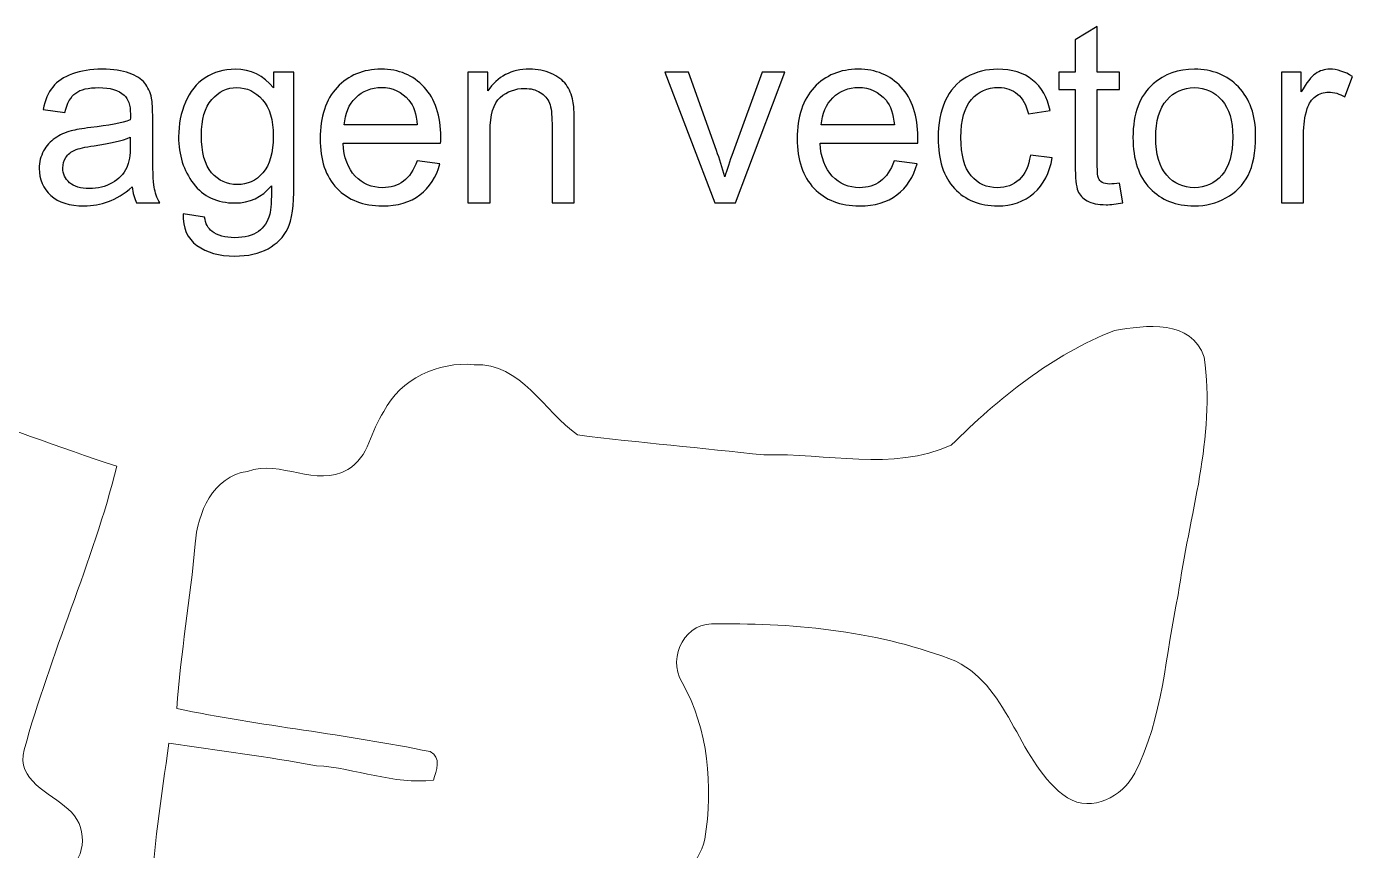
# Model space of a CAD drawing. Header units: millimetres. Extents: x -243 to 44, y -204 to 239.
# Drawn here: x -188.3 to -88.4, y 176.8 to 238.9 of the extents above; entities that cross this region are included whole.
import ezdxf

# ---------------------------------------------------------------- set-up
doc = ezdxf.new("R2010")
doc.units = ezdxf.units.MM
doc.header["$MEASUREMENT"] = 0
doc.layers.add('Capa 1', color=7, linetype='Continuous')

msp = doc.modelspace()

# ---------------------------------------------------------------- linework, layer by layer
at = {"layer": 'Capa 1', "color": 250}
for points, knots in [([(-105.9773, 227.0825), (-105.9773, 227.0825), (-105.7364, 225.6054), (-105.7364, 225.6054), (-105.7364, 225.6054), (-106.2055, 225.5072), (-106.6271, 225.4564), (-106.9979, 225.4564), (-106.9979, 225.4564), (-107.6065, 225.4564), (-108.0756, 225.5515), (-108.4116, 225.7449), (-108.4116, 225.7449), (-108.7444, 225.9351), (-108.9789, 226.1886), (-109.1152, 226.5024), (-109.1152, 226.5024), (-109.2515, 226.813), (-109.3212, 227.4723), (-109.3212, 228.4739), (-109.3212, 228.4739), (-109.3212, 228.4739), (-109.3212, 234.1476), (-109.3212, 234.1476), (-109.3212, 234.1476), (-109.3212, 234.1476), (-110.5479, 234.1476), (-110.5479, 234.1476), (-110.5479, 234.1476), (-110.5479, 234.1476), (-110.5479, 235.4471), (-110.5479, 235.4471), (-110.5479, 235.4471), (-110.5479, 235.4471), (-109.3212, 235.4471), (-109.3212, 235.4471), (-109.3212, 235.4471), (-109.3212, 235.4471), (-109.3212, 237.8909), (-109.3212, 237.8909), (-109.3212, 237.8909), (-109.3212, 237.8909), (-107.6572, 238.8925), (-107.6572, 238.8925), (-107.6572, 238.8925), (-107.6572, 238.8925), (-107.6572, 235.4471), (-107.6572, 235.4471), (-107.6572, 235.4471), (-107.6572, 235.4471), (-105.9773, 235.4471), (-105.9773, 235.4471), (-105.9773, 235.4471), (-105.9773, 235.4471), (-105.9773, 234.1476), (-105.9773, 234.1476), (-105.9773, 234.1476), (-105.9773, 234.1476), (-107.6572, 234.1476), (-107.6572, 234.1476), (-107.6572, 234.1476), (-107.6572, 234.1476), (-107.6572, 228.382), (-107.6572, 228.382), (-107.6572, 228.382), (-107.6572, 227.9034), (-107.6287, 227.5991), (-107.5716, 227.4628), (-107.5716, 227.4628), (-107.5114, 227.3265), (-107.4163, 227.2188), (-107.2832, 227.1364), (-107.2832, 227.1364), (-107.15, 227.0571), (-106.9599, 227.0159), (-106.7126, 227.0159), (-106.7126, 227.0159), (-106.5256, 227.0159), (-106.2816, 227.0381), (-105.9773, 227.0825)], [0, 0, 0, 0, 0.05, 0.05, 0.05, 0.05, 0.1, 0.1, 0.1, 0.1, 0.15, 0.15, 0.15, 0.15, 0.2, 0.2, 0.2, 0.2, 0.25, 0.25, 0.25, 0.25, 0.3, 0.3, 0.3, 0.3, 0.35, 0.35, 0.35, 0.35, 0.4, 0.4, 0.4, 0.4, 0.45, 0.45, 0.45, 0.45, 0.5, 0.5, 0.5, 0.5, 0.55, 0.55, 0.55, 0.55, 0.6, 0.6, 0.6, 0.6, 0.65, 0.65, 0.65, 0.65, 0.7, 0.7, 0.7, 0.7, 0.75, 0.75, 0.75, 0.75, 0.8, 0.8, 0.8, 0.8, 0.85, 0.85, 0.85, 0.85, 0.9, 0.9, 0.9, 0.9, 0.95, 0.95, 0.95, 0.95, 1, 1, 1, 1]), ([(-180.3783, 226.8035), (-180.9995, 226.2774), (-181.5954, 225.9065), (-182.1659, 225.6878), (-182.1659, 225.6878), (-182.7396, 225.4723), (-183.3546, 225.3645), (-184.0107, 225.3645), (-184.0107, 225.3645), (-185.0947, 225.3645), (-185.9251, 225.6276), (-186.5083, 226.1569), (-186.5083, 226.1569), (-187.0884, 226.6863), (-187.38, 227.3646), (-187.38, 228.1855), (-187.38, 228.1855), (-187.38, 228.6705), (-187.2722, 229.111), (-187.0503, 229.5104), (-187.0503, 229.5104), (-186.8316, 229.9098), (-186.5432, 230.2299), (-186.1882, 230.4708), (-186.1882, 230.4708), (-185.83, 230.7117), (-185.4307, 230.8955), (-184.9837, 231.0192), (-184.9837, 231.0192), (-184.6573, 231.1047), (-184.1628, 231.1903), (-183.5004, 231.2696), (-183.5004, 231.2696), (-182.1501, 231.4312), (-181.1548, 231.6214), (-180.5177, 231.8464), (-180.5177, 231.8464), (-180.5114, 232.0746), (-180.5082, 232.2204), (-180.5082, 232.2807), (-180.5082, 232.2807), (-180.5082, 232.9621), (-180.6667, 233.4439), (-180.9837, 233.7197), (-180.9837, 233.7197), (-181.4084, 234.1), (-182.0455, 234.287), (-182.8854, 234.287), (-182.8854, 234.287), (-183.6715, 234.287), (-184.2516, 234.1507), (-184.6287, 233.875), (-184.6287, 233.875), (-185.0028, 233.5992), (-185.2785, 233.1111), (-185.4592, 232.4106), (-185.4592, 232.4106), (-185.4592, 232.4106), (-187.0916, 232.6357), (-187.0916, 232.6357), (-187.0916, 232.6357), (-186.9426, 233.333), (-186.6985, 233.9003), (-186.3594, 234.3282), (-186.3594, 234.3282), (-186.0202, 234.7593), (-185.5258, 235.0921), (-184.8823, 235.3235), (-184.8823, 235.3235), (-184.2389, 235.5549), (-183.494, 235.6722), (-182.6446, 235.6722), (-182.6446, 235.6722), (-181.8014, 235.6722), (-181.12, 235.5707), (-180.5938, 235.3742), (-180.5938, 235.3742), (-180.0676, 235.1745), (-179.681, 234.9273), (-179.4305, 234.6262), (-179.4305, 234.6262), (-179.1833, 234.3251), (-179.0122, 233.9479), (-178.9107, 233.4883), (-178.9107, 233.4883), (-178.8568, 233.203), (-178.8283, 232.6895), (-178.8283, 231.9479), (-178.8283, 231.9479), (-178.8283, 231.9479), (-178.8283, 229.7196), (-178.8283, 229.7196), (-178.8283, 229.7196), (-178.8283, 228.1633), (-178.7935, 227.1807), (-178.7206, 226.7718), (-178.7206, 226.7718), (-178.6508, 226.3598), (-178.5082, 225.9636), (-178.299, 225.5864), (-178.299, 225.5864), (-178.299, 225.5864), (-180.0455, 225.5864), (-180.0455, 225.5864), (-180.0455, 225.5864), (-180.2166, 225.9319), (-180.3307, 226.3376), (-180.3783, 226.8035)], [0, 0, 0, 0, 0.037037, 0.037037, 0.037037, 0.037037, 0.0740741, 0.0740741, 0.0740741, 0.0740741, 0.1111111, 0.1111111, 0.1111111, 0.1111111, 0.1481481, 0.1481481, 0.1481481, 0.1481481, 0.1851852, 0.1851852, 0.1851852, 0.1851852, 0.2222222, 0.2222222, 0.2222222, 0.2222222, 0.2592593, 0.2592593, 0.2592593, 0.2592593, 0.2962963, 0.2962963, 0.2962963, 0.2962963, 0.3333333, 0.3333333, 0.3333333, 0.3333333, 0.3703704, 0.3703704, 0.3703704, 0.3703704, 0.4074074, 0.4074074, 0.4074074, 0.4074074, 0.4444444, 0.4444444, 0.4444444, 0.4444444, 0.4814815, 0.4814815, 0.4814815, 0.4814815, 0.5185185, 0.5185185, 0.5185185, 0.5185185, 0.5555556, 0.5555556, 0.5555556, 0.5555556, 0.5925926, 0.5925926, 0.5925926, 0.5925926, 0.6296296, 0.6296296, 0.6296296, 0.6296296, 0.6666667, 0.6666667, 0.6666667, 0.6666667, 0.7037037, 0.7037037, 0.7037037, 0.7037037, 0.7407407, 0.7407407, 0.7407407, 0.7407407, 0.7777778, 0.7777778, 0.7777778, 0.7777778, 0.8148148, 0.8148148, 0.8148148, 0.8148148, 0.8518519, 0.8518519, 0.8518519, 0.8518519, 0.8888889, 0.8888889, 0.8888889, 0.8888889, 0.9259259, 0.9259259, 0.9259259, 0.9259259, 0.962963, 0.962963, 0.962963, 0.962963, 1, 1, 1, 1]), ([(-176.543, 224.7686), (-176.543, 224.7686), (-174.917, 224.5277), (-174.917, 224.5277), (-174.917, 224.5277), (-174.8504, 224.0269), (-174.6602, 223.6624), (-174.3528, 223.431), (-174.3528, 223.431), (-173.9375, 223.1236), (-173.3702, 222.9683), (-172.6538, 222.9683), (-172.6538, 222.9683), (-171.8773, 222.9683), (-171.2814, 223.1236), (-170.8598, 223.431), (-170.8598, 223.431), (-170.4383, 223.7417), (-170.1562, 224.1759), (-170.0072, 224.7306), (-170.0072, 224.7306), (-169.9184, 225.0729), (-169.8804, 225.7861), (-169.8867, 226.8764), (-169.8867, 226.8764), (-170.6158, 226.0175), (-171.5255, 225.5864), (-172.6158, 225.5864), (-172.6158, 225.5864), (-173.9724, 225.5864), (-175.0216, 226.0745), (-175.7632, 227.0539), (-175.7632, 227.0539), (-176.5049, 228.0302), (-176.879, 229.2061), (-176.879, 230.5722), (-176.879, 230.5722), (-176.879, 231.5136), (-176.7078, 232.3821), (-176.3686, 233.1777), (-176.3686, 233.1777), (-176.0263, 233.9732), (-175.5319, 234.5882), (-174.8853, 235.0224), (-174.8853, 235.0224), (-174.2387, 235.4535), (-173.4779, 235.6722), (-172.6063, 235.6722), (-172.6063, 235.6722), (-171.443, 235.6722), (-170.4826, 235.1999), (-169.7283, 234.2585), (-169.7283, 234.2585), (-169.7283, 234.2585), (-169.7283, 235.4471), (-169.7283, 235.4471), (-169.7283, 235.4471), (-169.7283, 235.4471), (-168.1847, 235.4471), (-168.1847, 235.4471), (-168.1847, 235.4471), (-168.1847, 235.4471), (-168.1847, 226.924), (-168.1847, 226.924), (-168.1847, 226.924), (-168.1847, 225.3899), (-168.3431, 224.2995), (-168.6538, 223.6593), (-168.6538, 223.6593), (-168.9676, 223.019), (-169.462, 222.5119), (-170.1403, 222.141), (-170.1403, 222.141), (-170.8186, 221.7702), (-171.6522, 221.5832), (-172.6443, 221.5832), (-172.6443, 221.5832), (-173.8203, 221.5832), (-174.7712, 221.8494), (-175.4938, 222.3787), (-175.4938, 222.3787), (-176.2197, 222.9081), (-176.5683, 223.7036), (-176.543, 224.7686)], [0, 0, 0, 0, 0.047619, 0.047619, 0.047619, 0.047619, 0.0952381, 0.0952381, 0.0952381, 0.0952381, 0.1428571, 0.1428571, 0.1428571, 0.1428571, 0.1904762, 0.1904762, 0.1904762, 0.1904762, 0.2380952, 0.2380952, 0.2380952, 0.2380952, 0.2857143, 0.2857143, 0.2857143, 0.2857143, 0.3333333, 0.3333333, 0.3333333, 0.3333333, 0.3809524, 0.3809524, 0.3809524, 0.3809524, 0.4285714, 0.4285714, 0.4285714, 0.4285714, 0.4761905, 0.4761905, 0.4761905, 0.4761905, 0.5238095, 0.5238095, 0.5238095, 0.5238095, 0.5714286, 0.5714286, 0.5714286, 0.5714286, 0.6190476, 0.6190476, 0.6190476, 0.6190476, 0.6666667, 0.6666667, 0.6666667, 0.6666667, 0.7142857, 0.7142857, 0.7142857, 0.7142857, 0.7619048, 0.7619048, 0.7619048, 0.7619048, 0.8095238, 0.8095238, 0.8095238, 0.8095238, 0.8571429, 0.8571429, 0.8571429, 0.8571429, 0.9047619, 0.9047619, 0.9047619, 0.9047619, 0.952381, 0.952381, 0.952381, 0.952381, 1, 1, 1, 1]), ([(-158.9103, 228.7624), (-158.9103, 228.7624), (-157.1828, 228.55), (-157.1828, 228.55), (-157.1828, 228.55), (-157.4554, 227.5389), (-157.9594, 226.756), (-158.6947, 226.1981), (-158.6947, 226.1981), (-159.4333, 225.6435), (-160.3746, 225.3645), (-161.5189, 225.3645), (-161.5189, 225.3645), (-162.9611, 225.3645), (-164.1053, 225.8083), (-164.9484, 226.6958), (-164.9484, 226.6958), (-165.7947, 227.5833), (-166.2163, 228.8289), (-166.2163, 230.4328), (-166.2163, 230.4328), (-166.2163, 232.0937), (-165.7884, 233.3805), (-164.9357, 234.2966), (-164.9357, 234.2966), (-164.0799, 235.2126), (-162.9737, 235.6722), (-161.6108, 235.6722), (-161.6108, 235.6722), (-160.2922, 235.6722), (-159.2146, 235.2221), (-158.3809, 234.3251), (-158.3809, 234.3251), (-157.5442, 233.4281), (-157.1258, 232.1634), (-157.1258, 230.5374), (-157.1258, 230.5374), (-157.1258, 230.4359), (-157.1289, 230.287), (-157.1353, 230.0904), (-157.1353, 230.0904), (-157.1353, 230.0904), (-164.4888, 230.0904), (-164.4888, 230.0904), (-164.4888, 230.0904), (-164.4286, 229.0064), (-164.1212, 228.176), (-163.5696, 227.6023), (-163.5696, 227.6023), (-163.0181, 227.0254), (-162.3335, 226.737), (-161.5094, 226.737), (-161.5094, 226.737), (-160.8976, 226.737), (-160.3746, 226.8986), (-159.9404, 227.2219), (-159.9404, 227.2219), (-159.5062, 227.5421), (-159.1638, 228.0555), (-158.9103, 228.7624)], [0, 0, 0, 0, 0.0666667, 0.0666667, 0.0666667, 0.0666667, 0.1333333, 0.1333333, 0.1333333, 0.1333333, 0.2, 0.2, 0.2, 0.2, 0.2666667, 0.2666667, 0.2666667, 0.2666667, 0.3333333, 0.3333333, 0.3333333, 0.3333333, 0.4, 0.4, 0.4, 0.4, 0.4666667, 0.4666667, 0.4666667, 0.4666667, 0.5333333, 0.5333333, 0.5333333, 0.5333333, 0.6, 0.6, 0.6, 0.6, 0.6666667, 0.6666667, 0.6666667, 0.6666667, 0.7333333, 0.7333333, 0.7333333, 0.7333333, 0.8, 0.8, 0.8, 0.8, 0.8666667, 0.8666667, 0.8666667, 0.8666667, 0.9333333, 0.9333333, 0.9333333, 0.9333333, 1, 1, 1, 1]), ([(-155.0813, 225.5864), (-155.0813, 225.5864), (-155.0813, 235.4471), (-155.0813, 235.4471), (-155.0813, 235.4471), (-155.0813, 235.4471), (-153.5789, 235.4471), (-153.5789, 235.4471), (-153.5789, 235.4471), (-153.5789, 235.4471), (-153.5789, 234.0462), (-153.5789, 234.0462), (-153.5789, 234.0462), (-152.8531, 235.1302), (-151.8071, 235.6722), (-150.441, 235.6722), (-150.441, 235.6722), (-149.8451, 235.6722), (-149.2999, 235.5644), (-148.8023, 235.352), (-148.8023, 235.352), (-148.3015, 235.1365), (-147.9306, 234.8576), (-147.6834, 234.5089), (-147.6834, 234.5089), (-147.433, 234.1634), (-147.2618, 233.7514), (-147.1604, 233.2759), (-147.1604, 233.2759), (-147.1002, 232.9653), (-147.0685, 232.4233), (-147.0685, 231.6499), (-147.0685, 231.6499), (-147.0685, 231.6499), (-147.0685, 225.5864), (-147.0685, 225.5864), (-147.0685, 225.5864), (-147.0685, 225.5864), (-148.7421, 225.5864), (-148.7421, 225.5864), (-148.7421, 225.5864), (-148.7421, 225.5864), (-148.7421, 231.5865), (-148.7421, 231.5865), (-148.7421, 231.5865), (-148.7421, 232.2648), (-148.8055, 232.7751), (-148.9354, 233.1143), (-148.9354, 233.1143), (-149.0654, 233.4503), (-149.2967, 233.7197), (-149.6264, 233.9194), (-149.6264, 233.9194), (-149.9592, 234.1222), (-150.3459, 234.2237), (-150.7928, 234.2237), (-150.7928, 234.2237), (-151.506, 234.2237), (-152.1177, 233.9954), (-152.6375, 233.5453), (-152.6375, 233.5453), (-153.1542, 233.0921), (-153.4109, 232.2363), (-153.4109, 230.9716), (-153.4109, 230.9716), (-153.4109, 230.9716), (-153.4109, 225.5864), (-153.4109, 225.5864), (-153.4109, 225.5864), (-153.4109, 225.5864), (-155.0813, 225.5864), (-155.0813, 225.5864)], [0, 0, 0, 0, 0.0555556, 0.0555556, 0.0555556, 0.0555556, 0.1111111, 0.1111111, 0.1111111, 0.1111111, 0.1666667, 0.1666667, 0.1666667, 0.1666667, 0.2222222, 0.2222222, 0.2222222, 0.2222222, 0.2777778, 0.2777778, 0.2777778, 0.2777778, 0.3333333, 0.3333333, 0.3333333, 0.3333333, 0.3888889, 0.3888889, 0.3888889, 0.3888889, 0.4444444, 0.4444444, 0.4444444, 0.4444444, 0.5, 0.5, 0.5, 0.5, 0.5555556, 0.5555556, 0.5555556, 0.5555556, 0.6111111, 0.6111111, 0.6111111, 0.6111111, 0.6666667, 0.6666667, 0.6666667, 0.6666667, 0.7222222, 0.7222222, 0.7222222, 0.7222222, 0.7777778, 0.7777778, 0.7777778, 0.7777778, 0.8333333, 0.8333333, 0.8333333, 0.8333333, 0.8888889, 0.8888889, 0.8888889, 0.8888889, 0.9444444, 0.9444444, 0.9444444, 0.9444444, 1, 1, 1, 1]), ([(-136.4819, 225.5864), (-136.4819, 225.5864), (-140.2347, 235.4471), (-140.2347, 235.4471), (-140.2347, 235.4471), (-140.2347, 235.4471), (-138.4692, 235.4471), (-138.4692, 235.4471), (-138.4692, 235.4471), (-138.4692, 235.4471), (-136.3519, 229.5421), (-136.3519, 229.5421), (-136.3519, 229.5421), (-136.1237, 228.905), (-135.9145, 228.2426), (-135.7211, 227.5547), (-135.7211, 227.5547), (-135.5722, 228.0746), (-135.3662, 228.699), (-135.0999, 229.4312), (-135.0999, 229.4312), (-135.0999, 229.4312), (-132.9065, 235.4471), (-132.9065, 235.4471), (-132.9065, 235.4471), (-132.9065, 235.4471), (-131.1886, 235.4471), (-131.1886, 235.4471), (-131.1886, 235.4471), (-131.1886, 235.4471), (-134.9224, 225.5864), (-134.9224, 225.5864), (-134.9224, 225.5864), (-134.9224, 225.5864), (-136.4819, 225.5864), (-136.4819, 225.5864)], [0, 0, 0, 0, 0.1111111, 0.1111111, 0.1111111, 0.1111111, 0.2222222, 0.2222222, 0.2222222, 0.2222222, 0.3333333, 0.3333333, 0.3333333, 0.3333333, 0.4444444, 0.4444444, 0.4444444, 0.4444444, 0.5555556, 0.5555556, 0.5555556, 0.5555556, 0.6666667, 0.6666667, 0.6666667, 0.6666667, 0.7777778, 0.7777778, 0.7777778, 0.7777778, 0.8888889, 0.8888889, 0.8888889, 0.8888889, 1, 1, 1, 1]), ([(-122.9634, 228.7624), (-122.9634, 228.7624), (-121.2359, 228.55), (-121.2359, 228.55), (-121.2359, 228.55), (-121.5085, 227.5389), (-122.0125, 226.756), (-122.7478, 226.1981), (-122.7478, 226.1981), (-123.4864, 225.6435), (-124.4277, 225.3645), (-125.572, 225.3645), (-125.572, 225.3645), (-127.0142, 225.3645), (-128.1584, 225.8083), (-129.0015, 226.6958), (-129.0015, 226.6958), (-129.8478, 227.5833), (-130.2694, 228.8289), (-130.2694, 230.4328), (-130.2694, 230.4328), (-130.2694, 232.0937), (-129.8415, 233.3805), (-128.9888, 234.2966), (-128.9888, 234.2966), (-128.133, 235.2126), (-127.0268, 235.6722), (-125.6639, 235.6722), (-125.6639, 235.6722), (-124.3453, 235.6722), (-123.2677, 235.2221), (-122.434, 234.3251), (-122.434, 234.3251), (-121.5973, 233.4281), (-121.1789, 232.1634), (-121.1789, 230.5374), (-121.1789, 230.5374), (-121.1789, 230.4359), (-121.182, 230.287), (-121.1884, 230.0904), (-121.1884, 230.0904), (-121.1884, 230.0904), (-128.5419, 230.0904), (-128.5419, 230.0904), (-128.5419, 230.0904), (-128.4817, 229.0064), (-128.1743, 228.176), (-127.6227, 227.6023), (-127.6227, 227.6023), (-127.0712, 227.0254), (-126.3866, 226.737), (-125.5625, 226.737), (-125.5625, 226.737), (-124.9507, 226.737), (-124.4277, 226.8986), (-123.9935, 227.2219), (-123.9935, 227.2219), (-123.5593, 227.5421), (-123.2169, 228.0555), (-122.9634, 228.7624)], [0, 0, 0, 0, 0.0666667, 0.0666667, 0.0666667, 0.0666667, 0.1333333, 0.1333333, 0.1333333, 0.1333333, 0.2, 0.2, 0.2, 0.2, 0.2666667, 0.2666667, 0.2666667, 0.2666667, 0.3333333, 0.3333333, 0.3333333, 0.3333333, 0.4, 0.4, 0.4, 0.4, 0.4666667, 0.4666667, 0.4666667, 0.4666667, 0.5333333, 0.5333333, 0.5333333, 0.5333333, 0.6, 0.6, 0.6, 0.6, 0.6666667, 0.6666667, 0.6666667, 0.6666667, 0.7333333, 0.7333333, 0.7333333, 0.7333333, 0.8, 0.8, 0.8, 0.8, 0.8666667, 0.8666667, 0.8666667, 0.8666667, 0.9333333, 0.9333333, 0.9333333, 0.9333333, 1, 1, 1, 1]), ([(-112.7001, 229.1998), (-112.7001, 229.1998), (-111.0582, 228.9842), (-111.0582, 228.9842), (-111.0582, 228.9842), (-111.2357, 227.8527), (-111.6953, 226.9652), (-112.437, 226.3249), (-112.437, 226.3249), (-113.1755, 225.6847), (-114.0852, 225.3645), (-115.1629, 225.3645), (-115.1629, 225.3645), (-116.51, 225.3645), (-117.5972, 225.8051), (-118.4149, 226.6863), (-118.4149, 226.6863), (-119.2359, 227.5674), (-119.6479, 228.8321), (-119.6479, 230.4803), (-119.6479, 230.4803), (-119.6479, 231.5453), (-119.4704, 232.4772), (-119.1186, 233.2759), (-119.1186, 233.2759), (-118.7636, 234.0747), (-118.2279, 234.6737), (-117.5052, 235.0731), (-117.5052, 235.0731), (-116.7857, 235.4725), (-115.9997, 235.6722), (-115.1534, 235.6722), (-115.1534, 235.6722), (-114.082, 235.6722), (-113.204, 235.3996), (-112.5257, 234.8576), (-112.5257, 234.8576), (-111.8443, 234.3156), (-111.4069, 233.5485), (-111.2135, 232.5501), (-111.2135, 232.5501), (-111.2135, 232.5501), (-112.8395, 232.2997), (-112.8395, 232.2997), (-112.8395, 232.2997), (-112.9948, 232.9621), (-113.2674, 233.4598), (-113.6605, 233.7958), (-113.6605, 233.7958), (-114.0535, 234.1286), (-114.5289, 234.2966), (-115.0868, 234.2966), (-115.0868, 234.2966), (-115.9299, 234.2966), (-116.6146, 233.9954), (-117.1407, 233.39), (-117.1407, 233.39), (-117.6669, 232.7878), (-117.93, 231.8337), (-117.93, 230.5279), (-117.93, 230.5279), (-117.93, 229.203), (-117.6764, 228.2394), (-117.1661, 227.6372), (-117.1661, 227.6372), (-116.6589, 227.0381), (-115.9965, 226.737), (-115.1787, 226.737), (-115.1787, 226.737), (-114.5226, 226.737), (-113.9774, 226.9398), (-113.5369, 227.3424), (-113.5369, 227.3424), (-113.0963, 227.7449), (-112.8173, 228.363), (-112.7001, 229.1998)], [0, 0, 0, 0, 0.0526316, 0.0526316, 0.0526316, 0.0526316, 0.1052632, 0.1052632, 0.1052632, 0.1052632, 0.1578947, 0.1578947, 0.1578947, 0.1578947, 0.2105263, 0.2105263, 0.2105263, 0.2105263, 0.2631579, 0.2631579, 0.2631579, 0.2631579, 0.3157895, 0.3157895, 0.3157895, 0.3157895, 0.3684211, 0.3684211, 0.3684211, 0.3684211, 0.4210526, 0.4210526, 0.4210526, 0.4210526, 0.4736842, 0.4736842, 0.4736842, 0.4736842, 0.5263158, 0.5263158, 0.5263158, 0.5263158, 0.5789474, 0.5789474, 0.5789474, 0.5789474, 0.6315789, 0.6315789, 0.6315789, 0.6315789, 0.6842105, 0.6842105, 0.6842105, 0.6842105, 0.7368421, 0.7368421, 0.7368421, 0.7368421, 0.7894737, 0.7894737, 0.7894737, 0.7894737, 0.8421053, 0.8421053, 0.8421053, 0.8421053, 0.8947368, 0.8947368, 0.8947368, 0.8947368, 0.9473684, 0.9473684, 0.9473684, 0.9473684, 1, 1, 1, 1]), ([(-104.9661, 230.5183), (-104.9661, 232.3441), (-104.459, 233.6975), (-103.4415, 234.5755), (-103.4415, 234.5755), (-102.5953, 235.3045), (-101.562, 235.6722), (-100.3416, 235.6722), (-100.3416, 235.6722), (-98.985, 235.6722), (-97.8757, 235.2284), (-97.0167, 234.3378), (-97.0167, 234.3378), (-96.1546, 233.4503), (-95.7267, 232.2236), (-95.7267, 230.6578), (-95.7267, 230.6578), (-95.7267, 229.3868), (-95.9168, 228.3884), (-96.2972, 227.6625), (-96.2972, 227.6625), (-96.6776, 226.9335), (-97.2322, 226.3693), (-97.9581, 225.9668), (-97.9581, 225.9668), (-98.6871, 225.5642), (-99.4795, 225.3645), (-100.3416, 225.3645), (-100.3416, 225.3645), (-101.7204, 225.3645), (-102.8361, 225.8051), (-103.6888, 226.6926), (-103.6888, 226.6926), (-104.5414, 227.5769), (-104.9661, 228.8511), (-104.9661, 230.5183)], [0, 0, 0, 0, 0.1111111, 0.1111111, 0.1111111, 0.1111111, 0.2222222, 0.2222222, 0.2222222, 0.2222222, 0.3333333, 0.3333333, 0.3333333, 0.3333333, 0.4444444, 0.4444444, 0.4444444, 0.4444444, 0.5555556, 0.5555556, 0.5555556, 0.5555556, 0.6666667, 0.6666667, 0.6666667, 0.6666667, 0.7777778, 0.7777778, 0.7777778, 0.7777778, 0.8888889, 0.8888889, 0.8888889, 0.8888889, 1, 1, 1, 1]), ([(-93.7836, 225.5864), (-93.7836, 225.5864), (-93.7836, 235.4471), (-93.7836, 235.4471), (-93.7836, 235.4471), (-93.7836, 235.4471), (-92.2812, 235.4471), (-92.2812, 235.4471), (-92.2812, 235.4471), (-92.2812, 235.4471), (-92.2812, 233.9542), (-92.2812, 233.9542), (-92.2812, 233.9542), (-91.8977, 234.6516), (-91.5427, 235.1143), (-91.2162, 235.3362), (-91.2162, 235.3362), (-90.8929, 235.5581), (-90.5348, 235.6722), (-90.1449, 235.6722), (-90.1449, 235.6722), (-89.5807, 235.6722), (-89.0102, 235.4915), (-88.427, 235.1333), (-88.427, 235.1333), (-88.427, 235.1333), (-89.0038, 233.5802), (-89.0038, 233.5802), (-89.0038, 233.5802), (-89.4095, 233.8243), (-89.8184, 233.9447), (-90.2273, 233.9447), (-90.2273, 233.9447), (-90.595, 233.9447), (-90.9215, 233.8338), (-91.2131, 233.6151), (-91.2131, 233.6151), (-91.5047, 233.3932), (-91.7107, 233.0889), (-91.8343, 232.6991), (-91.8343, 232.6991), (-92.0213, 232.1063), (-92.1132, 231.4566), (-92.1132, 230.7497), (-92.1132, 230.7497), (-92.1132, 230.7497), (-92.1132, 225.5864), (-92.1132, 225.5864), (-92.1132, 225.5864), (-92.1132, 225.5864), (-93.7836, 225.5864), (-93.7836, 225.5864)], [0, 0, 0, 0, 0.0769231, 0.0769231, 0.0769231, 0.0769231, 0.1538462, 0.1538462, 0.1538462, 0.1538462, 0.2307692, 0.2307692, 0.2307692, 0.2307692, 0.3076923, 0.3076923, 0.3076923, 0.3076923, 0.3846154, 0.3846154, 0.3846154, 0.3846154, 0.4615385, 0.4615385, 0.4615385, 0.4615385, 0.5384615, 0.5384615, 0.5384615, 0.5384615, 0.6153846, 0.6153846, 0.6153846, 0.6153846, 0.6923077, 0.6923077, 0.6923077, 0.6923077, 0.7692308, 0.7692308, 0.7692308, 0.7692308, 0.8461538, 0.8461538, 0.8461538, 0.8461538, 0.9230769, 0.9230769, 0.9230769, 0.9230769, 1, 1, 1, 1]), ([(-175.161, 230.6927), (-175.161, 229.3995), (-174.9043, 228.4549), (-174.3876, 227.8622), (-174.3876, 227.8622), (-173.8741, 227.2663), (-173.2307, 226.9715), (-172.4573, 226.9715), (-172.4573, 226.9715), (-171.6903, 226.9715), (-171.0468, 227.2663), (-170.527, 227.8559), (-170.527, 227.8559), (-170.0072, 228.4486), (-169.7473, 229.3741), (-169.7473, 230.6388), (-169.7473, 230.6388), (-169.7473, 231.8464), (-170.0135, 232.7561), (-170.5492, 233.3678), (-170.5492, 233.3678), (-171.0849, 233.9796), (-171.7315, 234.287), (-172.4858, 234.287), (-172.4858, 234.287), (-173.2275, 234.287), (-173.8583, 233.9859), (-174.3813, 233.3805), (-174.3813, 233.3805), (-174.9011, 232.7783), (-175.161, 231.8813), (-175.161, 230.6927)], [0, 0, 0, 0, 0.125, 0.125, 0.125, 0.125, 0.25, 0.25, 0.25, 0.25, 0.375, 0.375, 0.375, 0.375, 0.5, 0.5, 0.5, 0.5, 0.625, 0.625, 0.625, 0.625, 0.75, 0.75, 0.75, 0.75, 0.875, 0.875, 0.875, 0.875, 1, 1, 1, 1]), ([(-164.3969, 231.4661), (-164.3969, 231.4661), (-158.8913, 231.4661), (-158.8913, 231.4661), (-158.8913, 231.4661), (-158.9642, 232.2933), (-159.1765, 232.9178), (-159.522, 233.3298), (-159.522, 233.3298), (-160.0545, 233.9732), (-160.7455, 234.2966), (-161.5918, 234.2966), (-161.5918, 234.2966), (-162.3588, 234.2966), (-163.0054, 234.0398), (-163.5284, 233.5263), (-163.5284, 233.5263), (-164.0514, 233.0129), (-164.3399, 232.325), (-164.3969, 231.4661)], [0, 0, 0, 0, 0.2, 0.2, 0.2, 0.2, 0.4, 0.4, 0.4, 0.4, 0.6, 0.6, 0.6, 0.6, 0.8, 0.8, 0.8, 0.8, 1, 1, 1, 1]), ([(-128.45, 231.4661), (-128.45, 231.4661), (-122.9444, 231.4661), (-122.9444, 231.4661), (-122.9444, 231.4661), (-123.0173, 232.2933), (-123.2296, 232.9178), (-123.5751, 233.3298), (-123.5751, 233.3298), (-124.1076, 233.9732), (-124.7986, 234.2966), (-125.6449, 234.2966), (-125.6449, 234.2966), (-126.4119, 234.2966), (-127.0585, 234.0398), (-127.5815, 233.5263), (-127.5815, 233.5263), (-128.1045, 233.0129), (-128.393, 232.325), (-128.45, 231.4661)], [0, 0, 0, 0, 0.2, 0.2, 0.2, 0.2, 0.4, 0.4, 0.4, 0.4, 0.6, 0.6, 0.6, 0.6, 0.8, 0.8, 0.8, 0.8, 1, 1, 1, 1]), ([(-103.2482, 230.5183), (-103.2482, 229.2537), (-102.9724, 228.3091), (-102.4209, 227.6815), (-102.4209, 227.6815), (-101.8694, 227.0508), (-101.1753, 226.737), (-100.3416, 226.737), (-100.3416, 226.737), (-99.5112, 226.737), (-98.8202, 227.0539), (-98.2687, 227.6847), (-98.2687, 227.6847), (-97.7204, 228.3155), (-97.4446, 229.279), (-97.4446, 230.5722), (-97.4446, 230.5722), (-97.4446, 231.7925), (-97.7204, 232.7181), (-98.275, 233.3457), (-98.275, 233.3457), (-98.8297, 233.9732), (-99.5175, 234.287), (-100.3416, 234.287), (-100.3416, 234.287), (-101.1753, 234.287), (-101.8694, 233.9732), (-102.4209, 233.3488), (-102.4209, 233.3488), (-102.9724, 232.7244), (-103.2482, 231.7799), (-103.2482, 230.5183)], [0, 0, 0, 0, 0.125, 0.125, 0.125, 0.125, 0.25, 0.25, 0.25, 0.25, 0.375, 0.375, 0.375, 0.375, 0.5, 0.5, 0.5, 0.5, 0.625, 0.625, 0.625, 0.625, 0.75, 0.75, 0.75, 0.75, 0.875, 0.875, 0.875, 0.875, 1, 1, 1, 1]), ([(-180.5177, 230.5374), (-181.1263, 230.287), (-182.036, 230.0778), (-183.2468, 229.9034), (-183.2468, 229.9034), (-183.9346, 229.8052), (-184.4227, 229.6942), (-184.7048, 229.5706), (-184.7048, 229.5706), (-184.9901, 229.447), (-185.212, 229.2663), (-185.3641, 229.0255), (-185.3641, 229.0255), (-185.5194, 228.7877), (-185.5987, 228.5247), (-185.5987, 228.233), (-185.5987, 228.233), (-185.5987, 227.7861), (-185.4275, 227.4153), (-185.0915, 227.1173), (-185.0915, 227.1173), (-184.7555, 226.8226), (-184.2611, 226.6736), (-183.6113, 226.6736), (-183.6113, 226.6736), (-182.9679, 226.6736), (-182.3942, 226.813), (-181.8934, 227.0951), (-181.8934, 227.0951), (-181.3926, 227.3772), (-181.0217, 227.7639), (-180.7872, 228.2521), (-180.7872, 228.2521), (-180.6065, 228.6292), (-180.5177, 229.1871), (-180.5177, 229.9225), (-180.5177, 229.9225), (-180.5177, 229.9225), (-180.5177, 230.5374), (-180.5177, 230.5374)], [0, 0, 0, 0, 0.1, 0.1, 0.1, 0.1, 0.2, 0.2, 0.2, 0.2, 0.3, 0.3, 0.3, 0.3, 0.4, 0.4, 0.4, 0.4, 0.5, 0.5, 0.5, 0.5, 0.6, 0.6, 0.6, 0.6, 0.7, 0.7, 0.7, 0.7, 0.8, 0.8, 0.8, 0.8, 0.9, 0.9, 0.9, 0.9, 1, 1, 1, 1])]:
    msp.add_open_spline(points, degree=3, knots=knots, dxfattribs=at)
at = {"layer": 'Capa 1', "color": 250, "lineweight": 5}
for points, knots in [([(-233.2774, 216.1445), (-229.8554, 216.9206), (-226.363, 216.1443), (-222.941, 215.9679), (-222.941, 215.9679), (-221.2124, 216.2856), (-219.4838, 216.1091), (-217.7552, 216.2502), (-217.7552, 216.2502), (-212.5341, 217.1323), (-207.6305, 214.6627), (-202.7974, 213.0399), (-202.7974, 213.0399), (-200.9982, 212.2992), (-198.9168, 212.0521), (-197.3293, 210.9232), (-197.3293, 210.9232), (-199.1638, 206.4784), (-200.4691, 201.8216), (-202.233, 197.3413), (-202.233, 197.3413), (-202.6916, 196.3888), (-202.6563, 195.0129), (-201.5274, 194.5544), (-201.5274, 194.5544), (-200.8924, 194.8367), (-200.0457, 194.9424), (-199.8693, 195.7185), (-199.8693, 195.7185), (-197.8585, 200.481), (-196.6238, 205.561), (-194.5071, 210.2882), (-194.5071, 210.2882), (-190.1679, 208.8067), (-185.8993, 207.1485), (-181.5249, 205.7374), (-181.5249, 205.7374), (-183.3593, 198.4702), (-186.5343, 191.591), (-188.5099, 184.3591), (-188.5099, 184.3591), (-189.1449, 182.066), (-186.5696, 181.1135), (-185.1938, 179.8788), (-185.1938, 179.8788), (-183.7474, 178.7146), (-183.7474, 176.2452), (-185.3349, 175.1868), (-185.3349, 175.1868), (-187.769, 172.8585), (-192.3552, 173.2113), (-193.4841, 169.5071), (-193.4841, 169.5071), (-192.3904, 167.0731), (-189.2155, 166.7554), (-187.4868, 164.921), (-187.4868, 164.921), (-185.5465, 163.5452), (-185.3349, 160.2291), (-187.381, 158.8532), (-187.381, 158.8532), (-189.9915, 157.3363), (-193.3782, 157.9007), (-195.8477, 156.1016), (-195.8477, 156.1016), (-196.4827, 155.2198), (-196.2357, 153.7732), (-195.3891, 153.1029), (-195.3891, 153.1029), (-193.9427, 151.9035), (-192.1082, 151.3038), (-190.7677, 149.9632), (-190.7677, 149.9632), (-189.286, 148.3406), (-189.0743, 145.5182), (-190.7324, 143.966), (-190.7324, 143.966), (-192.7432, 142.5198), (-195.4243, 142.2374), (-197.2235, 140.4735), (-197.2235, 140.4735), (-197.4352, 138.0746), (-195.0363, 137.0868), (-193.343, 136.0991), (-193.343, 136.0991), (-191.1557, 134.8645), (-189.5682, 131.9363), (-190.803, 129.5374), (-190.803, 129.5374), (-192.0729, 127.5267), (-194.6482, 127.456), (-196.5885, 126.5035), (-196.5885, 126.5035), (-198.2113, 125.7274), (-198.5641, 123.2227), (-197.0824, 122.1291), (-197.0824, 122.1291), (-195.4243, 120.9649), (-193.1666, 121.1413), (-191.5085, 119.9771), (-191.5085, 119.9771), (-189.7799, 118.2134), (-189.7799, 115.0735), (-191.5791, 113.3449), (-191.5791, 113.3449), (-193.0254, 112.1102), (-194.8246, 111.4399), (-196.4121, 110.4168), (-196.4121, 110.4168), (-197.6468, 109.6056), (-198.2113, 107.7357), (-197.153, 106.5363), (-197.153, 106.5363), (-195.3185, 104.9842), (-192.4963, 105.5132), (-190.7324, 103.7846), (-190.7324, 103.7846), (-189.4977, 102.8674), (-189.8505, 101.1388), (-189.921, 99.7982), (-189.921, 99.7982), (-190.8735, 96.9056), (-194.2602, 96.341), (-196.0946, 94.2243), (-196.0946, 94.2243), (-196.6238, 93.4484), (-196.5885, 91.9665), (-195.4949, 91.6843), (-195.4949, 91.6843), (-193.8015, 90.8731), (-191.6849, 91.1199), (-190.2738, 89.7793), (-190.2738, 89.7793), (-188.4746, 88.4388), (-187.9455, 85.6871), (-189.1449, 83.7821), (-189.1449, 83.7821), (-190.6971, 81.1717), (-193.8368, 79.9721), (-195.3185, 77.291), (-195.3185, 77.291), (-195.7418, 74.6452), (-192.9196, 72.3521), (-193.978, 69.6357), (-193.978, 69.6357), (-194.5777, 66.5666), (-197.541, 65.0496), (-200.2574, 64.1677), (-200.2574, 64.1677), (-202.5504, 63.3563), (-203.891, 61.0632), (-204.2085, 58.7349), (-204.2085, 58.7349), (-204.3496, 56.4771), (-202.0918, 54.819), (-202.4093, 52.526), (-202.4093, 52.526), (-203.0091, 49.4569), (-206.8543, 48.4338), (-207.313, 45.294), (-207.313, 45.294), (-206.8191, 43.3185), (-205.1257, 41.5899), (-205.796, 39.4027), (-205.796, 39.4027), (-206.8543, 36.5099), (-210.3468, 35.2752), (-211.3346, 32.3118), (-211.3346, 32.3118), (-210.2763, 29.913), (-208.6888, 26.9496), (-210.241, 24.4449), (-210.241, 24.4449), (-212.2166, 21.7638), (-215.7443, 21.164), (-218.5313, 19.7177), (-218.5313, 19.7177), (-220.2952, 23.0691), (-221.8121, 26.5616), (-223.4349, 29.9482), (-223.4349, 29.9482), (-224.5285, 30.1599), (-225.5516, 29.6307), (-226.0807, 28.7135), (-226.0807, 28.7135), (-224.4227, 25.3974), (-222.941, 21.9754), (-221.3535, 18.6241), (-221.3535, 18.6241), (-223.7171, 13.8969), (-226.116, 9.1696), (-228.903, 4.6893), (-228.903, 4.6893), (-229.7143, 3.243), (-231.4077, 3.2429), (-232.8541, 3.384), (-232.8541, 3.384), (-235.7468, 5.1833), (-236.9816, 8.4993), (-238.1457, 11.5332), (-238.1457, 11.5332), (-241.0738, 20.1058), (-241.603, 29.3485), (-240.8268, 38.3091), (-240.8268, 38.3091), (-240.333, 45.788), (-237.2991, 52.8082), (-233.5949, 59.2288), (-233.5949, 59.2288), (-228.9382, 59.123), (-224.2816, 58.5585), (-219.6955, 58.1352), (-219.6955, 58.1352), (-219.4132, 58.3822), (-219.131, 58.629), (-218.8841, 58.876), (-218.8841, 58.876), (-218.8841, 59.511), (-218.9193, 60.146), (-218.9193, 60.8163), (-218.9193, 60.8163), (-223.0821, 61.7335), (-227.4213, 61.5218), (-231.6546, 62.051), (-231.6546, 62.051), (-229.7849, 67.4133), (-227.9505, 72.7402), (-225.9396, 78.0318), (-225.9396, 78.0318), (-221.3535, 78.1377), (-216.838, 77.1852), (-212.2518, 77.5732), (-212.2518, 77.5732), (-211.8285, 78.2788), (-211.8991, 79.0549), (-212.2166, 79.7957), (-212.2166, 79.7957), (-216.9085, 80.6424), (-221.7063, 80.3602), (-226.3982, 81.1363), (-226.3982, 81.1363), (-226.8216, 86.4281), (-227.8799, 91.6843), (-227.9857, 96.976), (-227.9857, 96.976), (-223.5054, 97.2584), (-219.0957, 97.8227), (-214.686, 98.3518), (-214.686, 98.3518), (-214.6154, 98.5988), (-214.4743, 99.0927), (-214.4391, 99.3396), (-214.4391, 99.3396), (-214.7918, 100.0452), (-215.3563, 100.8566), (-216.2382, 100.8566), (-216.2382, 100.8566), (-218.7782, 100.5392), (-221.3888, 100.1157), (-223.9641, 100.5391), (-223.9641, 100.5391), (-224.7402, 99.3396), (-226.4688, 100.0804), (-227.6682, 99.6218), (-227.6682, 99.6218), (-228.6207, 99.2338), (-228.7266, 100.4332), (-228.7618, 101.1035), (-228.7618, 101.1035), (-229.3263, 106.7127), (-230.561, 112.2866), (-230.8432, 117.931), (-230.8432, 117.931), (-226.4335, 118.3896), (-221.9532, 118.1427), (-217.6141, 118.9541), (-217.6141, 118.9541), (-216.7674, 119.201), (-216.3793, 120.5416), (-217.2966, 120.9296), (-217.2966, 120.9296), (-218.9193, 122.1996), (-220.8949, 120.8591), (-222.6941, 121.2118), (-222.6941, 121.2118), (-225.6221, 121.0002), (-228.5502, 120.8591), (-231.443, 120.7532), (-231.443, 120.7532), (-231.5135, 127.3856), (-231.3018, 133.9824), (-231.1607, 140.5793), (-231.1607, 140.5793), (-226.3982, 140.4735), (-221.6005, 140.0854), (-216.838, 140.3677), (-216.838, 140.3677), (-215.6738, 140.8263), (-215.9207, 142.4491), (-217.0496, 142.7313), (-217.0496, 142.7313), (-220.4363, 143.5427), (-223.9288, 142.696), (-227.3507, 143.2604), (-227.3507, 143.2604), (-228.6207, 143.5074), (-229.8907, 143.4368), (-231.1607, 143.4016), (-231.1607, 143.4016), (-230.9138, 149.8574), (-230.173, 156.3132), (-229.3263, 162.7691), (-229.3263, 162.7691), (-224.8813, 162.7692), (-220.4363, 162.3457), (-215.9913, 162.2399), (-215.9913, 162.2399), (-214.5449, 162.1342), (-214.3332, 163.8627), (-215.0741, 164.7799), (-215.0741, 164.7799), (-217.7904, 165.2738), (-220.6127, 164.7799), (-223.3643, 165.0621), (-223.3643, 165.0621), (-225.4104, 165.5209), (-227.5271, 165.2385), (-229.6085, 165.3091), (-229.6085, 165.3091), (-229.2204, 168.9427), (-228.6207, 172.5763), (-228.3385, 176.2452), (-228.3385, 176.2452), (-228.3385, 176.8096), (-227.9857, 177.2682), (-227.6682, 177.6916), (-227.6682, 177.6916), (-228.4091, 178.8206), (-227.4918, 180.161), (-227.9152, 181.2193), (-227.9152, 181.2193), (-232.5718, 182.807), (-237.9693, 184.0416), (-241.2502, 188.0632), (-241.2502, 188.0632), (-243.261, 190.321), (-242.8024, 194.7307), (-239.6274, 195.6832), (-239.6274, 195.6832), (-234.4416, 197.4824), (-228.903, 194.8718), (-223.6818, 196.2829), (-223.6818, 196.2829), (-222.8704, 196.3888), (-222.5882, 197.2002), (-222.2355, 197.7646), (-222.2355, 197.7646), (-222.4471, 198.1881), (-222.5882, 198.6113), (-222.8705, 198.9641), (-222.8705, 198.9641), (-226.3277, 201.9981), (-230.8432, 203.3385), (-234.4416, 206.1254), (-234.4416, 206.1254), (-235.9938, 207.3602), (-237.6166, 209.0535), (-237.4755, 211.1702), (-237.4755, 211.1702), (-237.7577, 213.5692), (-235.7116, 216.0738), (-233.2774, 216.1445)], [0, 0, 0, 0, 0.0107527, 0.0107527, 0.0107527, 0.0107527, 0.0215054, 0.0215054, 0.0215054, 0.0215054, 0.0322581, 0.0322581, 0.0322581, 0.0322581, 0.0430108, 0.0430108, 0.0430108, 0.0430108, 0.0537634, 0.0537634, 0.0537634, 0.0537634, 0.0645161, 0.0645161, 0.0645161, 0.0645161, 0.0752688, 0.0752688, 0.0752688, 0.0752688, 0.0860215, 0.0860215, 0.0860215, 0.0860215, 0.0967742, 0.0967742, 0.0967742, 0.0967742, 0.1075269, 0.1075269, 0.1075269, 0.1075269, 0.1182796, 0.1182796, 0.1182796, 0.1182796, 0.1290323, 0.1290323, 0.1290323, 0.1290323, 0.1397849, 0.1397849, 0.1397849, 0.1397849, 0.1505376, 0.1505376, 0.1505376, 0.1505376, 0.1612903, 0.1612903, 0.1612903, 0.1612903, 0.172043, 0.172043, 0.172043, 0.172043, 0.1827957, 0.1827957, 0.1827957, 0.1827957, 0.1935484, 0.1935484, 0.1935484, 0.1935484, 0.2043011, 0.2043011, 0.2043011, 0.2043011, 0.2150538, 0.2150538, 0.2150538, 0.2150538, 0.2258065, 0.2258065, 0.2258065, 0.2258065, 0.2365591, 0.2365591, 0.2365591, 0.2365591, 0.2473118, 0.2473118, 0.2473118, 0.2473118, 0.2580645, 0.2580645, 0.2580645, 0.2580645, 0.2688172, 0.2688172, 0.2688172, 0.2688172, 0.2795699, 0.2795699, 0.2795699, 0.2795699, 0.2903226, 0.2903226, 0.2903226, 0.2903226, 0.3010753, 0.3010753, 0.3010753, 0.3010753, 0.311828, 0.311828, 0.311828, 0.311828, 0.3225806, 0.3225806, 0.3225806, 0.3225806, 0.3333333, 0.3333333, 0.3333333, 0.3333333, 0.344086, 0.344086, 0.344086, 0.344086, 0.3548387, 0.3548387, 0.3548387, 0.3548387, 0.3655914, 0.3655914, 0.3655914, 0.3655914, 0.3763441, 0.3763441, 0.3763441, 0.3763441, 0.3870968, 0.3870968, 0.3870968, 0.3870968, 0.3978495, 0.3978495, 0.3978495, 0.3978495, 0.4086022, 0.4086022, 0.4086022, 0.4086022, 0.4193548, 0.4193548, 0.4193548, 0.4193548, 0.4301075, 0.4301075, 0.4301075, 0.4301075, 0.4408602, 0.4408602, 0.4408602, 0.4408602, 0.4516129, 0.4516129, 0.4516129, 0.4516129, 0.4623656, 0.4623656, 0.4623656, 0.4623656, 0.4731183, 0.4731183, 0.4731183, 0.4731183, 0.483871, 0.483871, 0.483871, 0.483871, 0.4946237, 0.4946237, 0.4946237, 0.4946237, 0.5053763, 0.5053763, 0.5053763, 0.5053763, 0.516129, 0.516129, 0.516129, 0.516129, 0.5268817, 0.5268817, 0.5268817, 0.5268817, 0.5376344, 0.5376344, 0.5376344, 0.5376344, 0.5483871, 0.5483871, 0.5483871, 0.5483871, 0.5591398, 0.5591398, 0.5591398, 0.5591398, 0.5698925, 0.5698925, 0.5698925, 0.5698925, 0.5806452, 0.5806452, 0.5806452, 0.5806452, 0.5913978, 0.5913978, 0.5913978, 0.5913978, 0.6021505, 0.6021505, 0.6021505, 0.6021505, 0.6129032, 0.6129032, 0.6129032, 0.6129032, 0.6236559, 0.6236559, 0.6236559, 0.6236559, 0.6344086, 0.6344086, 0.6344086, 0.6344086, 0.6451613, 0.6451613, 0.6451613, 0.6451613, 0.655914, 0.655914, 0.655914, 0.655914, 0.6666667, 0.6666667, 0.6666667, 0.6666667, 0.6774194, 0.6774194, 0.6774194, 0.6774194, 0.688172, 0.688172, 0.688172, 0.688172, 0.6989247, 0.6989247, 0.6989247, 0.6989247, 0.7096774, 0.7096774, 0.7096774, 0.7096774, 0.7204301, 0.7204301, 0.7204301, 0.7204301, 0.7311828, 0.7311828, 0.7311828, 0.7311828, 0.7419355, 0.7419355, 0.7419355, 0.7419355, 0.7526882, 0.7526882, 0.7526882, 0.7526882, 0.7634409, 0.7634409, 0.7634409, 0.7634409, 0.7741935, 0.7741935, 0.7741935, 0.7741935, 0.7849462, 0.7849462, 0.7849462, 0.7849462, 0.7956989, 0.7956989, 0.7956989, 0.7956989, 0.8064516, 0.8064516, 0.8064516, 0.8064516, 0.8172043, 0.8172043, 0.8172043, 0.8172043, 0.827957, 0.827957, 0.827957, 0.827957, 0.8387097, 0.8387097, 0.8387097, 0.8387097, 0.8494624, 0.8494624, 0.8494624, 0.8494624, 0.8602151, 0.8602151, 0.8602151, 0.8602151, 0.8709677, 0.8709677, 0.8709677, 0.8709677, 0.8817204, 0.8817204, 0.8817204, 0.8817204, 0.8924731, 0.8924731, 0.8924731, 0.8924731, 0.9032258, 0.9032258, 0.9032258, 0.9032258, 0.9139785, 0.9139785, 0.9139785, 0.9139785, 0.9247312, 0.9247312, 0.9247312, 0.9247312, 0.9354839, 0.9354839, 0.9354839, 0.9354839, 0.9462366, 0.9462366, 0.9462366, 0.9462366, 0.9569892, 0.9569892, 0.9569892, 0.9569892, 0.9677419, 0.9677419, 0.9677419, 0.9677419, 0.9784946, 0.9784946, 0.9784946, 0.9784946, 0.9892473, 0.9892473, 0.9892473, 0.9892473, 1, 1, 1, 1]), ([(-106.3479, 215.9681), (-104.0196, 216.3913), (-100.5271, 216.8146), (-99.6099, 213.9571), (-99.6099, 213.9571), (-98.6926, 207.9246), (-100.7741, 201.9627), (-101.5502, 196.036), (-101.5502, 196.036), (-102.5379, 191.5559), (-102.6791, 186.7579), (-104.831, 182.5952), (-104.831, 182.5952), (-105.7835, 180.796), (-108.006, 179.6318), (-109.911, 180.7254), (-109.911, 180.7254), (-113.6504, 183.336), (-114.1091, 188.9452), (-118.3071, 191.0266), (-118.3071, 191.0266), (-123.9868, 193.2845), (-130.231, 193.9193), (-136.2988, 193.8488), (-136.2988, 193.8488), (-138.6623, 194.0959), (-140.1088, 191.4146), (-138.9446, 189.4391), (-138.9446, 189.4391), (-136.9337, 185.876), (-136.6163, 181.6427), (-137.216, 177.621), (-137.216, 177.621), (-137.7099, 175.5749), (-139.5091, 174.1285), (-141.273, 173.1054), (-141.273, 173.1054), (-142.296, 172.4352), (-143.7424, 171.4827), (-143.1074, 170.0716), (-143.1074, 170.0716), (-141.414, 167.1435), (-137.8157, 166.5438), (-135.5932, 164.1802), (-135.5932, 164.1802), (-132.6651, 161.6049), (-132.7357, 157.2304), (-133.4413, 153.7026), (-133.4413, 153.7026), (-134.2879, 150.7395), (-134.4996, 147.7054), (-135.0288, 144.7068), (-135.0288, 144.7068), (-135.8049, 137.1221), (-133.8999, 129.7138), (-132.771, 122.3054), (-132.771, 122.3054), (-132.5946, 120.577), (-132.8768, 118.566), (-134.2174, 117.3666), (-134.2174, 117.3666), (-135.9812, 116.2024), (-137.9921, 117.3313), (-139.5796, 118.2485), (-139.5796, 118.2485), (-141.6962, 120.0124), (-142.6135, 122.7641), (-144.201, 124.9513), (-144.201, 124.9513), (-147.6229, 131.372), (-150.5157, 138.251), (-151.3624, 145.5535), (-151.3624, 145.5535), (-151.5035, 148.5874), (-151.433, 151.9388), (-153.4438, 154.4788), (-153.4438, 154.4788), (-154.8549, 156.137), (-157.3949, 155.8546), (-159.1941, 155.0432), (-159.1941, 155.0432), (-161.734, 153.9145), (-165.3677, 153.8438), (-167.1316, 156.3132), (-167.1316, 156.3132), (-169.2482, 158.8885), (-167.308, 162.9102), (-169.8832, 165.2032), (-169.8832, 165.2032), (-171.6471, 166.4734), (-174.046, 166.1557), (-175.9157, 167.2493), (-175.9157, 167.2493), (-177.9971, 168.1667), (-179.2318, 170.4949), (-178.9849, 172.7174), (-178.9849, 172.7174), (-178.8085, 176.7745), (-178.1735, 180.796), (-177.6091, 184.8529), (-177.6091, 184.8529), (-173.9049, 184.3238), (-170.2007, 183.8299), (-166.4966, 183.1596), (-166.4966, 183.1596), (-163.5332, 182.9834), (-160.6757, 181.7132), (-157.6771, 182.066), (-157.6771, 182.066), (-157.4654, 182.7717), (-157.0421, 183.7946), (-157.9241, 184.2179), (-157.9241, 184.2179), (-164.2388, 185.5234), (-170.6946, 186.1582), (-177.0093, 187.4635), (-177.0093, 187.4635), (-176.7271, 191.6263), (-175.9863, 195.7538), (-175.6335, 199.8813), (-175.6335, 199.8813), (-175.4571, 202.2096), (-174.293, 204.9966), (-171.6824, 205.3493), (-171.6824, 205.3493), (-169.1777, 206.2667), (-166.5318, 204.0794), (-164.133, 205.4904), (-164.133, 205.4904), (-162.5102, 206.4077), (-162.4043, 208.4538), (-161.4166, 209.8649), (-161.4166, 209.8649), (-160.1465, 212.3345), (-157.3243, 213.6396), (-154.608, 213.3927), (-154.608, 213.3927), (-151.0449, 213.5338), (-149.3516, 209.8649), (-146.8116, 208.101), (-146.8116, 208.101), (-142.1196, 207.5013), (-137.4277, 207.1132), (-132.771, 206.5841), (-132.771, 206.5841), (-128.079, 206.7606), (-123.1049, 205.3141), (-118.6599, 207.3249), (-118.6599, 207.3249), (-115.0968, 210.8527), (-111.0752, 214.1335), (-106.3479, 215.9681)], [0, 0, 0, 0, 0.0263158, 0.0263158, 0.0263158, 0.0263158, 0.0526316, 0.0526316, 0.0526316, 0.0526316, 0.0789474, 0.0789474, 0.0789474, 0.0789474, 0.1052632, 0.1052632, 0.1052632, 0.1052632, 0.1315789, 0.1315789, 0.1315789, 0.1315789, 0.1578947, 0.1578947, 0.1578947, 0.1578947, 0.1842105, 0.1842105, 0.1842105, 0.1842105, 0.2105263, 0.2105263, 0.2105263, 0.2105263, 0.2368421, 0.2368421, 0.2368421, 0.2368421, 0.2631579, 0.2631579, 0.2631579, 0.2631579, 0.2894737, 0.2894737, 0.2894737, 0.2894737, 0.3157895, 0.3157895, 0.3157895, 0.3157895, 0.3421053, 0.3421053, 0.3421053, 0.3421053, 0.3684211, 0.3684211, 0.3684211, 0.3684211, 0.3947368, 0.3947368, 0.3947368, 0.3947368, 0.4210526, 0.4210526, 0.4210526, 0.4210526, 0.4473684, 0.4473684, 0.4473684, 0.4473684, 0.4736842, 0.4736842, 0.4736842, 0.4736842, 0.5, 0.5, 0.5, 0.5, 0.5263158, 0.5263158, 0.5263158, 0.5263158, 0.5526316, 0.5526316, 0.5526316, 0.5526316, 0.5789474, 0.5789474, 0.5789474, 0.5789474, 0.6052632, 0.6052632, 0.6052632, 0.6052632, 0.6315789, 0.6315789, 0.6315789, 0.6315789, 0.6578947, 0.6578947, 0.6578947, 0.6578947, 0.6842105, 0.6842105, 0.6842105, 0.6842105, 0.7105263, 0.7105263, 0.7105263, 0.7105263, 0.7368421, 0.7368421, 0.7368421, 0.7368421, 0.7631579, 0.7631579, 0.7631579, 0.7631579, 0.7894737, 0.7894737, 0.7894737, 0.7894737, 0.8157895, 0.8157895, 0.8157895, 0.8157895, 0.8421053, 0.8421053, 0.8421053, 0.8421053, 0.8684211, 0.8684211, 0.8684211, 0.8684211, 0.8947368, 0.8947368, 0.8947368, 0.8947368, 0.9210526, 0.9210526, 0.9210526, 0.9210526, 0.9473684, 0.9473684, 0.9473684, 0.9473684, 0.9736842, 0.9736842, 0.9736842, 0.9736842, 1, 1, 1, 1])]:
    msp.add_open_spline(points, degree=3, knots=knots, dxfattribs=at)

doc.saveas('drawing.dxf')
